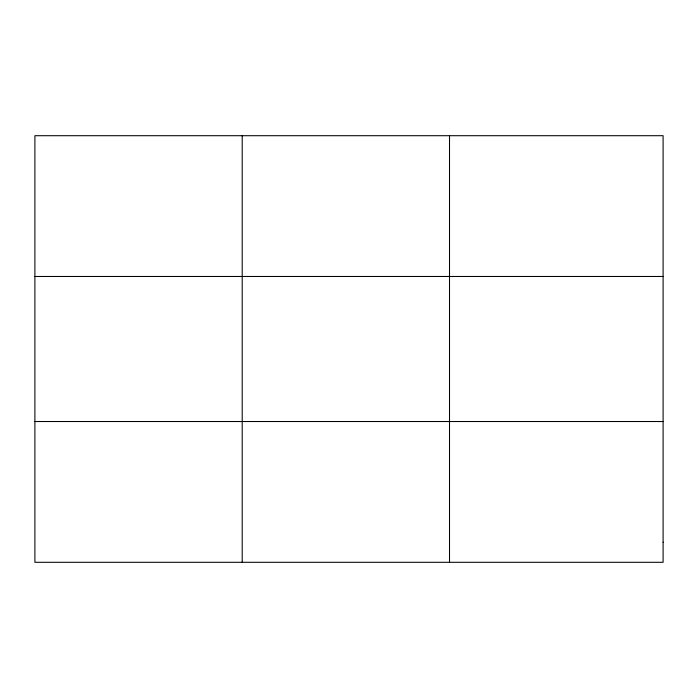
<?xml version="1.0" encoding="UTF-8"?>
<svg xmlns="http://www.w3.org/2000/svg" width="698" height="698" viewBox="0 0 698 698"><rect width="100%" height="100%" fill="white"/><g stroke="black" fill="none" stroke-linecap="round" stroke-linejoin="round"><path stroke-width="1.05" d="M242.206 562.3L242.206 135.7M449.512 562.3L449.512 135.7M34.9 276.478L663.1 276.478M34.9 421.522L663.1 421.522M663.1 542.189L663.1 562.3L34.9 562.3L34.9 135.7L663.1 135.7L663.1 542.189"/></g></svg>
